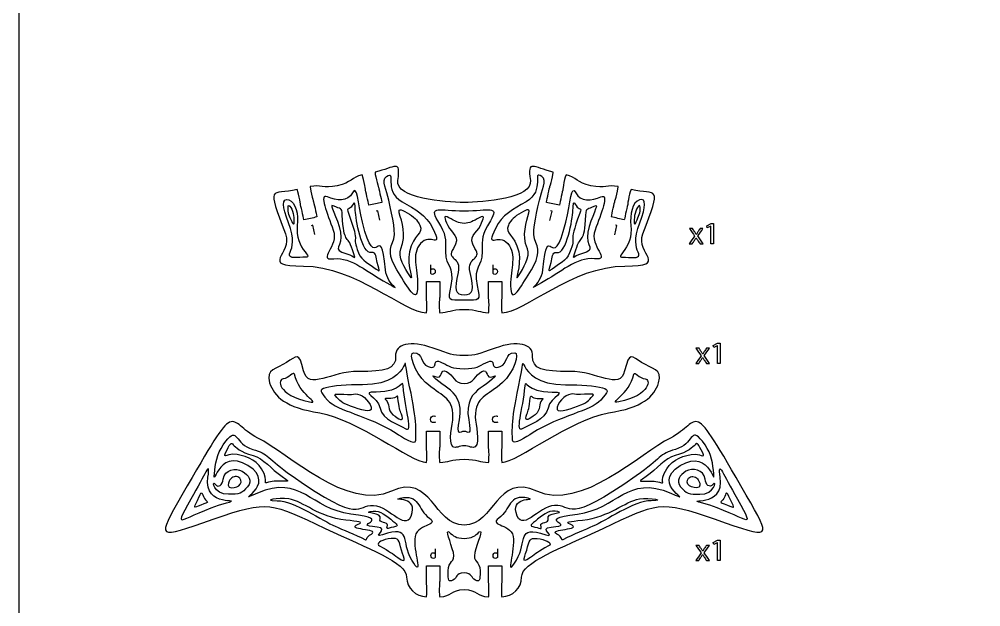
# Model space of a CAD drawing. Extents: x 0 to 1000, y 0 to 600.
# Drawn here: x 203.9 to 420.6, y 323.1 to 455.4 of the extents above; entities that cross this region are included whole.
import ezdxf

# ---------------------------------------------------------------- set-up
doc = ezdxf.new("R2010")
doc.units = 0
doc.header["$MEASUREMENT"] = 0
doc.layers.add('DEFAULT', color=7, linetype='CONTINUOUS')

msp = doc.modelspace()

# ---------------------------------------------------------------- linework, layer by layer
at = {"layer": 'DEFAULT', "color": 250}
for points in [[(349.46, 570.05), (980.05, 570.05), (980.05, 20.05), (203.89, 20.05), (203.89, 570.05), (223.88, 570.05)], [(285.16, 410.15), (284.69, 412.23), (284.34, 412.15)], [(323.5, 410.08), (323.96, 412.16), (323.6, 412.24)], [(270.52, 406.88), (270.06, 408.96), (269.7, 408.88)], [(338.13, 406.81), (338.6, 408.89), (338.24, 408.97)]]:
    msp.add_lwpolyline(points, dxfattribs=at)
for points in [[(359.76, 408.8), (359.75, 408.8), (358.95, 408.37), (358.83, 408.85), (359.83, 409.38), (360.36, 409.38), (360.36, 404.8), (359.76, 404.8)], [(361.22, 381.85), (361.21, 381.85), (360.41, 381.42), (360.29, 381.9), (361.29, 382.43), (361.82, 382.43), (361.82, 377.85), (361.22, 377.85)], [(361.22, 337.48), (361.21, 337.48), (360.41, 337.05), (360.29, 337.52), (361.29, 338.06), (361.82, 338.06), (361.82, 333.47), (361.22, 333.47)]]:
    msp.add_lwpolyline(points, close=True, dxfattribs=at)
at = {"layer": 'DEFAULT', "color": 1}
for points, knots in [([(304.15, 390.01), (301.11, 390.01), (300.63, 389.29), (298.64, 389.29), (298.59, 389.29), (298.54, 390.07), (298.54, 391.04), (298.54, 392), (298.64, 392.61), (298.64, 392.79), (298.64, 393.66), (298.64, 396.28), (298.64, 396.28), (297.64, 396.28), (296.64, 396.29), (295.64, 396.29), (295.64, 396.29), (295.64, 393.66), (295.64, 392.79), (295.65, 392.61), (295.74, 392), (295.74, 391.04), (295.74, 390.07), (295.7, 389.29), (295.65, 389.29), (290.58, 389.29), (279.74, 399.79), (267.95, 399.78), (257.66, 399.78), (265.61, 402.45), (263.88, 407.01), (259.56, 418.47), (260.61, 415.7), (266.53, 417.03), (266.58, 417.03), (266.8, 416.27), (267.01, 415.34), (267.22, 414.39), (267.26, 413.78), (267.29, 413.61), (267.48, 412.76), (268.06, 410.19), (268.06, 410.19), (269.03, 410.41), (270.01, 410.63), (270.98, 410.85), (270.98, 410.85), (270.41, 413.41), (270.22, 414.26), (270.18, 414.43), (269.95, 415.01), (269.74, 415.95), (269.53, 416.9), (269.4, 417.67), (269.46, 417.68), (271.83, 418.21), (272.33, 417.14), (275.56, 417.86), (278.8, 418.59), (278.78, 419.77), (281.17, 420.3), (281.22, 420.3), (281.43, 419.55), (281.65, 418.61), (281.85, 417.67), (281.89, 417.05), (281.93, 416.88), (282.12, 416.03), (282.69, 413.47), (282.69, 413.47), (283.67, 413.69), (284.64, 413.9), (285.62, 414.12), (285.62, 414.12), (285.05, 416.68), (284.86, 417.54), (284.82, 417.71), (284.59, 418.28), (284.38, 419.22), (284.17, 420.17), (284.04, 420.94), (284.09, 420.95), (288.57, 421.95), (289.95, 424), (289.21, 419.08), (288.6, 415.05), (299.83, 414.11), (304.15, 414.11), (308.47, 414.11), (319.7, 415.06), (319.09, 419.09), (318.34, 424.01), (319.73, 421.96), (324.2, 420.95), (324.26, 420.94), (324.13, 420.17), (323.92, 419.23), (323.71, 418.28), (323.48, 417.71), (323.44, 417.54), (323.25, 416.69), (322.68, 414.12), (322.68, 414.12), (323.65, 413.91), (324.63, 413.69), (325.61, 413.47), (325.61, 413.47), (326.18, 416.03), (326.37, 416.89), (326.41, 417.06), (326.44, 417.67), (326.65, 418.62), (326.86, 419.55), (327.07, 420.3), (327.13, 420.3), (329.51, 419.77), (329.5, 418.59), (332.74, 417.87), (335.97, 417.15), (336.47, 418.22), (338.84, 417.68), (338.89, 417.67), (338.77, 416.9), (338.56, 415.95), (338.35, 415.01), (338.12, 414.44), (338.08, 414.27), (337.89, 413.42), (337.31, 410.86), (337.31, 410.86), (338.29, 410.64), (339.27, 410.42), (340.24, 410.2), (340.24, 410.2), (340.82, 412.76), (341.01, 413.62), (341.04, 413.79), (341.08, 414.4), (341.29, 415.35), (341.5, 416.28), (341.71, 417.03), (341.77, 417.03), (347.69, 415.71), (348.73, 418.47), (344.42, 407.02), (342.7, 402.45), (350.64, 399.79), (340.35, 399.79), (328.57, 399.79), (317.72, 389.29), (312.66, 389.29), (312.6, 389.29), (312.56, 390.07), (312.56, 391.04), (312.56, 392), (312.66, 392.62), (312.66, 392.79), (312.66, 393.66), (312.66, 396.29), (312.66, 396.29), (311.66, 396.29), (310.66, 396.29), (309.66, 396.29), (309.66, 396.29), (309.66, 393.66), (309.66, 392.79), (309.66, 392.61), (309.76, 392.01), (309.76, 391.04), (309.76, 390.07), (309.72, 389.29), (309.66, 389.29), (307.68, 389.29), (307.19, 390.01), (304.15, 390.01)], [1, 1, 1, 1, 2, 2, 2, 3, 3, 3, 4, 4, 4, 5, 5, 5, 13.499001, 13.499001, 13.499001, 14.499001, 14.499001, 14.499001, 15.499001, 15.499001, 15.499001, 16.499001, 16.499001, 16.499001, 17.499001, 17.499001, 17.499001, 18.499001, 18.499001, 18.499001, 19.499001, 19.499001, 19.499001, 20.499001, 20.499001, 20.499001, 21.499001, 21.499001, 21.499001, 22.499001, 22.499001, 22.499001, 30.999003, 30.999003, 30.999003, 31.999003, 31.999003, 31.999003, 32.999003, 32.999003, 32.999003, 33.999003, 33.999003, 33.999003, 34.999003, 34.999003, 34.999003, 35.999003, 35.999003, 35.999003, 36.999003, 36.999003, 36.999003, 37.999003, 37.999003, 37.999003, 38.999003, 38.999003, 38.999003, 47.498881, 47.498881, 47.498881, 48.498881, 48.498881, 48.498881, 49.498881, 49.498881, 49.498881, 50.498881, 50.498881, 50.498881, 51.498881, 51.498881, 51.498881, 52.498881, 52.498881, 52.498881, 53.498881, 53.498881, 53.498881, 54.498881, 54.498881, 54.498881, 55.498881, 55.498881, 55.498881, 56.498881, 56.498881, 56.498881, 57.498881, 57.498881, 57.498881, 66.002555, 66.002555, 66.002555, 67.002555, 67.002555, 67.002555, 68.002555, 68.002555, 68.002555, 69.002555, 69.002555, 69.002555, 70.002555, 70.002555, 70.002555, 71.002555, 71.002555, 71.002555, 72.002555, 72.002555, 72.002555, 73.002555, 73.002555, 73.002555, 74.002555, 74.002555, 74.002555, 82.51102, 82.51102, 82.51102, 83.51102, 83.51102, 83.51102, 84.51102, 84.51102, 84.51102, 85.51102, 85.51102, 85.51102, 86.51102, 86.51102, 86.51102, 87.51102, 87.51102, 87.51102, 88.51102, 88.51102, 88.51102, 89.51102, 89.51102, 89.51102, 90.51102, 90.51102, 90.51102, 91.51102, 91.51102, 91.51102, 100.01002, 100.01002, 100.01002, 101.01002, 101.01002, 101.01002, 102.01002, 102.01002, 102.01002, 103.01002, 103.01002, 103.01002, 104.01002, 104.01002, 104.01002, 104.01002]), ([(347.98, 373.49), (346.98, 370.34), (344.35, 367.95), (336.69, 366.7), (328.39, 365.36), (316.06, 355.57), (312.66, 355.57), (312.6, 355.57), (312.56, 356.35), (312.56, 357.32), (312.56, 358.29), (312.66, 358.89), (312.66, 359.07), (312.66, 360.23), (312.66, 361.4), (312.66, 362.57), (311.66, 362.57), (310.66, 362.57), (309.66, 362.57), (309.66, 361.4), (309.66, 360.23), (309.66, 359.07), (309.66, 358.89), (309.76, 358.29), (309.76, 357.32), (309.76, 356.35), (309.71, 355.57), (309.66, 355.57), (307.68, 355.57), (307.19, 356.29), (304.15, 356.29), (301.1, 356.29), (300.62, 355.57), (298.64, 355.57), (298.58, 355.57), (298.54, 356.35), (298.54, 357.32), (298.54, 358.29), (298.64, 358.89), (298.64, 359.07), (298.64, 360.23), (298.64, 361.4), (298.64, 362.57), (297.64, 362.57), (296.64, 362.57), (295.64, 362.57), (295.64, 361.4), (295.64, 360.23), (295.64, 359.07), (295.64, 358.89), (295.74, 358.29), (295.74, 357.32), (295.74, 356.35), (295.69, 355.57), (295.64, 355.57), (292.23, 355.57), (279.91, 365.36), (271.61, 366.7), (263.95, 367.95), (261.32, 370.34), (260.32, 373.49), (259.33, 376.64), (261.91, 376.64), (264.14, 378.06), (266.38, 379.47), (266.91, 380.73), (267.97, 376.19), (269.02, 371.65), (274.27, 376.15), (280.33, 376.07), (286.39, 375.98), (288.88, 376.64), (288.71, 379.47), (288.54, 382.29), (292.11, 383.11), (297.14, 381.32), (301.21, 379.87), (301.32, 379.66), (304.15, 379.66), (306.97, 379.66), (307.09, 379.87), (311.16, 381.32), (316.19, 383.11), (319.75, 382.29), (319.59, 379.47), (319.42, 376.64), (321.91, 375.98), (327.97, 376.07), (334.03, 376.15), (339.27, 371.65), (340.33, 376.19), (341.39, 380.73), (341.92, 379.47), (344.16, 378.06), (346.39, 376.64), (348.97, 376.64), (347.98, 373.49)], [1, 1, 1, 1, 2, 2, 2, 3, 3, 3, 4, 4, 4, 5, 5, 5, 14.93, 14.93, 14.93, 23.43, 23.43, 23.43, 33.36, 33.36, 33.36, 34.36, 34.36, 34.36, 35.36, 35.36, 35.36, 36.36, 36.36, 36.36, 37.36, 37.36, 37.36, 38.36, 38.36, 38.36, 39.36, 39.36, 39.36, 49.29, 49.29, 49.29, 57.79, 57.79, 57.79, 67.72, 67.72, 67.72, 68.72, 68.72, 68.72, 69.72, 69.72, 69.72, 70.72, 70.72, 70.72, 71.72, 71.72, 71.72, 72.72, 72.72, 72.72, 73.72, 73.72, 73.72, 74.72, 74.72, 74.72, 75.72, 75.72, 75.72, 76.72, 76.72, 76.72, 77.72, 77.72, 77.72, 78.72, 78.72, 78.72, 79.72, 79.72, 79.72, 80.72, 80.72, 80.72, 81.72, 81.72, 81.72, 82.72, 82.72, 82.72, 83.72, 83.72, 83.72, 83.72]), ([(360.73, 342.76), (347.95, 347.22), (347.76, 346.42), (335.47, 340.68), (325.71, 336.13), (317.1, 333.04), (317.1, 329.73), (317.1, 327.29), (315.11, 325.32), (312.65, 325.32), (312.59, 325.32), (312.55, 326.1), (312.55, 327.07), (312.55, 328.03), (312.65, 328.64), (312.65, 328.81), (312.65, 329.98), (312.65, 331.15), (312.65, 332.31), (311.65, 332.31), (310.65, 332.31), (309.65, 332.31), (309.65, 331.15), (309.65, 329.98), (309.65, 328.81), (309.65, 328.64), (309.75, 328.03), (309.75, 327.07), (309.75, 326.1), (309.71, 325.32), (309.65, 325.32), (306.9, 325.32), (307.19, 326.91), (304.15, 326.91), (301.11, 326.91), (301.4, 325.32), (298.65, 325.32), (298.59, 325.32), (298.55, 326.1), (298.55, 327.07), (298.55, 328.03), (298.65, 328.64), (298.65, 328.81), (298.65, 329.98), (298.65, 331.15), (298.65, 332.31), (297.65, 332.31), (296.65, 332.31), (295.65, 332.31), (295.65, 331.15), (295.65, 329.98), (295.65, 328.81), (295.65, 328.64), (295.75, 328.03), (295.75, 327.07), (295.75, 326.1), (295.7, 325.32), (295.65, 325.32), (293.19, 325.32), (291.2, 327.29), (291.2, 329.73), (291.2, 333.04), (282.59, 336.13), (272.83, 340.68), (260.54, 346.42), (260.35, 347.22), (247.56, 342.76), (234.67, 338.26), (234.81, 338.18), (240.56, 348.21), (253.74, 371.16), (250.35, 364.71), (257.65, 361.06), (264.38, 357.68), (277.92, 344.47), (287.77, 349.08), (296.8, 353.3), (297.27, 341.45), (304.15, 341.45), (311.03, 341.45), (311.49, 353.3), (320.52, 349.08), (330.38, 344.47), (343.91, 357.68), (350.65, 361.06), (357.95, 364.71), (354.55, 371.16), (367.73, 348.21), (373.49, 338.18), (373.63, 338.26), (360.73, 342.76)], [1, 1, 1, 1, 2, 2, 2, 3, 3, 3, 4, 4, 4, 5, 5, 5, 6, 6, 6, 15.92, 15.92, 15.92, 24.43, 24.43, 24.43, 34.35, 34.35, 34.35, 35.35, 35.35, 35.35, 36.35, 36.35, 36.35, 37.35, 37.35, 37.35, 38.35, 38.35, 38.35, 39.35, 39.35, 39.35, 40.35, 40.35, 40.35, 50.27, 50.27, 50.27, 58.78, 58.78, 58.78, 68.7, 68.7, 68.7, 69.7, 69.7, 69.7, 70.7, 70.7, 70.7, 71.7, 71.7, 71.7, 72.7, 72.7, 72.7, 73.7, 73.7, 73.7, 74.7, 74.7, 74.7, 75.7, 75.7, 75.7, 76.7, 76.7, 76.7, 77.7, 77.7, 77.7, 78.7, 78.7, 78.7, 79.7, 79.7, 79.7, 80.7, 80.7, 80.7, 81.7, 81.7, 81.7, 81.7])]:
    msp.add_open_spline(points, degree=3, knots=knots, dxfattribs=at)
at = {"layer": 'DEFAULT', "color": 5}
for points, knots in [([(287.18, 414.65), (288.05, 410.42), (289.01, 407.18), (288.01, 405.1), (287.01, 403.03), (287.51, 401.18), (289.71, 397.75), (291.91, 394.31), (293.59, 391.16), (293.66, 395.31), (293.74, 399.46), (292.16, 402.28), (294.32, 404.85), (296.48, 407.42), (299.45, 403.29), (297.09, 408.23), (295.56, 411.43), (293.15, 412.52), (290.19, 414.25), (285.76, 416.83), (289, 421.54), (286.66, 419.98), (285.34, 419.1), (286.73, 416.82), (287.18, 414.65)], [0, 0, 0, 0, 1, 1, 1, 2, 2, 2, 3, 3, 3, 4, 4, 4, 5, 5, 5, 6, 6, 6, 7, 7, 7, 8, 8, 8, 8]), ([(321.12, 414.65), (320.25, 410.42), (319.29, 407.18), (320.29, 405.1), (321.28, 403.03), (320.78, 401.18), (318.59, 397.75), (316.39, 394.31), (314.71, 391.16), (314.63, 395.31), (314.56, 399.46), (316.14, 402.28), (313.98, 404.85), (311.82, 407.42), (308.85, 403.29), (311.21, 408.23), (312.74, 411.43), (315.14, 412.52), (318.11, 414.25), (322.54, 416.83), (319.29, 421.54), (321.64, 419.98), (322.95, 419.1), (321.57, 416.82), (321.12, 414.65)], [0, 0, 0, 0, 1, 1, 1, 2, 2, 2, 3, 3, 3, 4, 4, 4, 5, 5, 5, 6, 6, 6, 7, 7, 7, 8, 8, 8, 8]), ([(286.41, 398.93), (286.79, 395.29), (290.9, 393.77), (286.72, 396.01), (282.55, 398.25), (278.76, 401.86), (274.77, 401.43), (270.79, 400.99), (276.02, 404.23), (274.65, 407.9), (273.28, 411.57), (271.35, 416.31), (273.34, 415.37), (275.33, 414.44), (278.01, 414.18), (279, 416.27), (280, 418.36), (280.17, 414.1), (281.25, 409.68), (284.34, 396.92), (285.16, 411.16), (286.41, 398.93)], [0, 0, 0, 0, 1, 1, 1, 2, 2, 2, 3, 3, 3, 4, 4, 4, 5, 5, 5, 6, 6, 6, 7, 7, 7, 7]), ([(321.89, 398.93), (321.51, 395.29), (317.4, 393.77), (321.57, 396.01), (325.75, 398.25), (329.54, 401.86), (333.53, 401.43), (337.51, 400.99), (332.28, 404.23), (333.65, 407.9), (335.02, 411.57), (336.95, 416.31), (334.96, 415.37), (332.97, 414.44), (330.29, 414.18), (329.29, 416.27), (328.3, 418.36), (328.12, 414.1), (327.05, 409.68), (323.96, 396.92), (323.14, 411.16), (321.89, 398.93)], [0, 0, 0, 0, 1, 1, 1, 2, 2, 2, 3, 3, 3, 4, 4, 4, 5, 5, 5, 6, 6, 6, 7, 7, 7, 7]), ([(264.62, 414.69), (263.08, 415.16), (263.13, 413.26), (264.56, 409.52), (265.99, 405.79), (265.43, 404.1), (264.93, 402.92), (264.44, 401.74), (265.06, 401.61), (267.11, 401.74), (269.17, 401.86), (269.36, 401.61), (268.3, 402.98), (267.24, 404.35), (266.24, 406.41), (266.55, 408.9), (266.86, 411.39), (266.24, 414.19), (264.62, 414.69)], [0, 0, 0, 0, 1, 1, 1, 2, 2, 2, 3, 3, 3, 4, 4, 4, 5, 5, 5, 6, 6, 6, 6]), ([(343.68, 414.69), (345.22, 415.16), (345.17, 413.26), (343.74, 409.52), (342.31, 405.79), (342.87, 404.1), (343.36, 402.92), (343.86, 401.74), (343.24, 401.61), (341.18, 401.74), (339.13, 401.86), (338.94, 401.61), (340, 402.98), (341.06, 404.35), (342.06, 406.41), (341.75, 408.9), (341.43, 411.39), (342.06, 414.19), (343.68, 414.69)], [0, 0, 0, 0, 1, 1, 1, 2, 2, 2, 3, 3, 3, 4, 4, 4, 5, 5, 5, 6, 6, 6, 6]), ([(304.15, 412.23), (298.55, 412.23), (296.15, 413.48), (298.22, 410), (300.3, 406.51), (300.05, 406.18), (300.05, 403.03), (300.05, 399.27), (302.12, 400.07), (301.21, 395.39), (300.53, 391.89), (300.45, 392.07), (304.15, 392.07), (307.85, 392.07), (307.77, 391.89), (307.09, 395.39), (306.18, 400.07), (308.25, 399.27), (308.25, 403.03), (308.25, 406.18), (308, 406.51), (310.08, 410), (312.15, 413.48), (309.75, 412.23), (304.15, 412.23)], [0, 0, 0, 0, 1, 1, 1, 2, 2, 2, 3, 3, 3, 4, 4, 4, 5, 5, 5, 6, 6, 6, 7, 7, 7, 8, 8, 8, 8]), ([(291.87, 372.6), (293.66, 364.45), (293.25, 362.01), (293.25, 360.56), (293.25, 359.15), (289.99, 361.41), (288.84, 362.14), (282.41, 366.25), (275.6, 367.08), (273.36, 369.61), (271.66, 371.52), (271.39, 371.92), (272.95, 372.37), (274.62, 372.86), (277.88, 373.06), (281.28, 373.06), (294.24, 373.06), (289.34, 384.13), (291.87, 372.6)], [0, 0, 0, 0, 1, 1, 1, 2, 2, 2, 3, 3, 3, 4, 4, 4, 5, 5, 5, 6, 6, 6, 6]), ([(316.42, 372.6), (314.64, 364.45), (315.05, 362.01), (315.05, 360.56), (315.05, 359.15), (318.31, 361.41), (319.46, 362.14), (325.89, 366.25), (332.69, 367.08), (334.94, 369.61), (336.64, 371.52), (336.9, 371.92), (335.34, 372.37), (333.67, 372.86), (330.41, 373.06), (327.02, 373.06), (314.06, 373.06), (318.96, 384.13), (316.42, 372.6)], [0, 0, 0, 0, 1, 1, 1, 2, 2, 2, 3, 3, 3, 4, 4, 4, 5, 5, 5, 6, 6, 6, 6]), ([(304.15, 359.29), (305.18, 359.29), (306.15, 358.67), (306.66, 359.11), (307.88, 360.16), (306.66, 364.17), (306.66, 365.79), (306.66, 370.49), (309.44, 370.5), (312.81, 373.55), (315.35, 375.83), (316.76, 380.26), (315.55, 380.26), (313.29, 380.26), (314.08, 377.78), (312.27, 377.16), (309.49, 376.21), (311.88, 379.37), (309.08, 378.03), (307.43, 377.24), (306.99, 376.66), (304.15, 376.66), (301.3, 376.66), (300.87, 377.24), (299.22, 378.03), (296.41, 379.37), (298.8, 376.21), (296.02, 377.16), (294.22, 377.78), (295.01, 380.26), (292.74, 380.26), (291.54, 380.26), (292.95, 375.83), (295.48, 373.55), (298.86, 370.5), (301.64, 370.49), (301.64, 365.79), (301.64, 364.17), (300.41, 360.16), (301.64, 359.11), (302.15, 358.67), (303.12, 359.29), (304.15, 359.29)], [1, 1, 1, 1, 2, 2, 2, 3, 3, 3, 4, 4, 4, 5, 5, 5, 6, 6, 6, 7, 7, 7, 8, 8, 8, 9, 9, 9, 10, 10, 10, 11, 11, 11, 12, 12, 12, 13, 13, 13, 14, 14, 14, 15, 15, 15, 15]), ([(269.29, 369.19), (261.89, 370.77), (262.14, 374.39), (263.37, 374.39), (264.61, 374.39), (265.72, 376.27), (265.91, 375.42), (266.87, 370.93), (271.95, 368.62), (269.29, 369.19)], [0, 0, 0, 0, 1, 1, 1, 2, 2, 2, 3, 3, 3, 3]), ([(339, 369.19), (346.41, 370.77), (346.16, 374.39), (344.93, 374.39), (343.68, 374.39), (342.57, 376.27), (342.39, 375.42), (341.43, 370.93), (336.35, 368.62), (339, 369.19)], [0, 0, 0, 0, 1, 1, 1, 2, 2, 2, 3, 3, 3, 3]), ([(257.56, 348.65), (267.36, 352.91), (269.6, 345.04), (278.63, 343.93), (289.09, 342.64), (277.98, 341.43), (284.55, 341.02), (287.53, 340.84), (283.15, 338.46), (285.73, 339.28), (292.55, 341.46), (289.77, 337.91), (292.37, 333.55), (294.96, 329.2), (292.95, 334.67), (293.01, 338.28), (293.07, 341.9), (298.84, 341.15), (296.31, 343.02), (293.69, 344.95), (294.07, 348.64), (289.71, 347.48), (287.53, 346.9), (293.33, 348.15), (292.45, 344.28), (291.35, 339.41), (287.36, 345.69), (283.76, 345.88), (279.72, 346.1), (281.45, 341.23), (265.37, 352.54), (259.71, 356.53), (260.11, 357.54), (256.53, 358.5), (252.36, 359.62), (253.2, 363.86), (250.45, 360.34), (248.72, 358.12), (248.19, 356.14), (247.96, 353.83), (247.42, 348.38), (248.42, 359.18), (255.43, 354.87), (262.66, 350.42), (251.21, 345.9), (257.56, 348.65)], [1, 1, 1, 1, 2, 2, 2, 3, 3, 3, 4, 4, 4, 5, 5, 5, 6, 6, 6, 7, 7, 7, 8, 8, 8, 9, 9, 9, 10, 10, 10, 11, 11, 11, 12, 12, 12, 13, 13, 13, 14, 14, 14, 15, 15, 15, 16, 16, 16, 16]), ([(350.74, 348.65), (340.94, 352.91), (338.69, 345.04), (329.67, 343.93), (319.21, 342.64), (330.32, 341.43), (323.75, 341.02), (320.77, 340.84), (325.14, 338.46), (322.57, 339.28), (315.75, 341.46), (318.52, 337.91), (315.93, 333.55), (313.33, 329.2), (315.35, 334.67), (315.29, 338.28), (315.23, 341.9), (309.46, 341.15), (311.99, 343.02), (314.61, 344.95), (314.23, 348.64), (318.59, 347.48), (320.77, 346.9), (314.97, 348.15), (315.85, 344.28), (316.95, 339.41), (320.94, 345.69), (324.54, 345.88), (328.58, 346.1), (326.85, 341.23), (342.93, 352.54), (348.59, 356.53), (348.19, 357.54), (351.77, 358.5), (355.94, 359.62), (355.1, 363.86), (357.85, 360.34), (359.58, 358.12), (360.11, 356.14), (360.34, 353.83), (360.88, 348.38), (359.88, 359.18), (352.87, 354.87), (345.64, 350.42), (357.09, 345.9), (350.74, 348.65)], [1, 1, 1, 1, 2, 2, 2, 3, 3, 3, 4, 4, 4, 5, 5, 5, 6, 6, 6, 7, 7, 7, 8, 8, 8, 9, 9, 9, 10, 10, 10, 11, 11, 11, 12, 12, 12, 13, 13, 13, 14, 14, 14, 15, 15, 15, 16, 16, 16, 16]), ([(250.62, 346.47), (240.38, 343.56), (238.04, 339.24), (242.56, 347.27), (245.82, 353.04), (247.04, 356.38), (246.42, 352.25), (245.35, 345.04), (254.8, 347.66), (250.62, 346.47)], [0, 0, 0, 0, 1, 1, 1, 2, 2, 2, 3, 3, 3, 3]), ([(357.68, 346.47), (367.92, 343.56), (370.26, 339.24), (365.73, 347.27), (362.48, 353.04), (361.26, 356.38), (361.87, 352.25), (362.95, 345.04), (353.5, 347.66), (357.68, 346.47)], [0, 0, 0, 0, 1, 1, 1, 2, 2, 2, 3, 3, 3, 3])]:
    msp.add_open_spline(points, degree=3, knots=knots, dxfattribs=at)
at = {"layer": 'DEFAULT', "color": 3}
for points, knots in [([(264.46, 412.99), (264.4, 411.78), (264.81, 411.06), (265.37, 409.71), (265.93, 408.36), (265.83, 410.02), (265.72, 411.19), (265.62, 412.36), (264.52, 414.23), (264.46, 412.99)], [0, 0, 0, 0, 1, 1, 1, 2, 2, 2, 3, 3, 3, 3]), ([(276.7, 411.26), (277.06, 404.44), (277.76, 407.28), (279, 403.42), (279.9, 400.64), (279.68, 402.02), (277.7, 402.57), (273.98, 403.61), (276.95, 404), (276.27, 407.44), (275.58, 410.89), (273.6, 413.9), (274.62, 413.38), (276.43, 412.46), (276.6, 413.21), (276.7, 411.26)], [0, 0, 0, 0, 1, 1, 1, 2, 2, 2, 3, 3, 3, 4, 4, 4, 5, 5, 5, 5]), ([(278.07, 411.7), (277.5, 413.2), (278.36, 412.28), (278.92, 413.4), (279.48, 414.52), (279.57, 414.06), (279.63, 412.29), (279.69, 410.52), (281.05, 402.34), (283.33, 402.81), (284.4, 403.04), (284.27, 401.57), (284.57, 400.58), (285.25, 398.29), (285.09, 398.55), (284.34, 399.1), (282.86, 400.17), (281.08, 401.02), (280.37, 402.73), (278.53, 407.25), (281.04, 403.86), (278.07, 411.7)], [0, 0, 0, 0, 1, 1, 1, 2, 2, 2, 3, 3, 3, 4, 4, 4, 5, 5, 5, 6, 6, 6, 7, 7, 7, 7]), ([(330.23, 411.7), (330.8, 413.2), (329.94, 412.28), (329.38, 413.4), (328.82, 414.52), (328.73, 414.06), (328.67, 412.29), (328.61, 410.52), (327.24, 402.34), (324.97, 402.81), (323.9, 403.04), (324.03, 401.57), (323.73, 400.58), (323.04, 398.29), (323.2, 398.55), (323.96, 399.1), (325.43, 400.17), (327.22, 401.02), (327.92, 402.73), (329.77, 407.25), (327.26, 403.86), (330.23, 411.7)], [0, 0, 0, 0, 1, 1, 1, 2, 2, 2, 3, 3, 3, 4, 4, 4, 5, 5, 5, 6, 6, 6, 7, 7, 7, 7]), ([(331.6, 411.26), (331.23, 404.44), (330.54, 407.28), (329.29, 403.42), (328.4, 400.64), (328.61, 402.02), (330.6, 402.57), (334.32, 403.61), (331.35, 404), (332.03, 407.44), (332.72, 410.89), (334.7, 413.9), (333.68, 413.38), (331.87, 412.46), (331.7, 413.21), (331.6, 411.26)], [0, 0, 0, 0, 1, 1, 1, 2, 2, 2, 3, 3, 3, 4, 4, 4, 5, 5, 5, 5]), ([(343.84, 412.99), (343.9, 411.78), (343.49, 411.06), (342.93, 409.71), (342.37, 408.36), (342.47, 410.02), (342.58, 411.19), (342.68, 412.36), (343.78, 414.23), (343.84, 412.99)], [0, 0, 0, 0, 1, 1, 1, 2, 2, 2, 3, 3, 3, 3]), ([(289.54, 411.81), (290.1, 409.7), (291.21, 406.81), (289.9, 403.67), (289.16, 401.91), (290.81, 399.32), (291.91, 397.57), (293.03, 395.79), (291.14, 399.78), (291.84, 402.98), (292.76, 407.17), (295.04, 406.87), (294.17, 409.02), (293.93, 409.64), (293.16, 410.68), (291.84, 411.45), (290.31, 412.35), (289.21, 413.01), (289.54, 411.81)], [0, 0, 0, 0, 1, 1, 1, 2, 2, 2, 3, 3, 3, 4, 4, 4, 5, 5, 5, 6, 6, 6, 6]), ([(318.76, 411.81), (318.19, 409.7), (317.09, 406.81), (318.4, 403.67), (319.13, 401.91), (317.49, 399.32), (316.39, 397.57), (315.27, 395.79), (317.15, 399.78), (316.46, 402.98), (315.54, 407.17), (313.26, 406.87), (314.12, 409.02), (314.37, 409.64), (315.14, 410.68), (316.46, 411.45), (317.99, 412.35), (319.09, 413.01), (318.76, 411.81)], [0, 0, 0, 0, 1, 1, 1, 2, 2, 2, 3, 3, 3, 4, 4, 4, 5, 5, 5, 6, 6, 6, 6]), ([(304.15, 409.4), (305.39, 409.4), (306.2, 409.96), (307.57, 410.64), (308.94, 411.33), (308.63, 410.7), (307.82, 408.9), (307.01, 407.09), (304.78, 406.55), (306.58, 403.77), (308.38, 400.99), (304.64, 402.16), (305.51, 398.31), (306.38, 394.45), (306.21, 393.33), (304.15, 393.33), (302.09, 393.33), (301.91, 394.45), (302.79, 398.31), (303.66, 402.16), (299.92, 400.99), (301.72, 403.77), (303.52, 406.55), (301.29, 407.09), (300.48, 408.9), (299.67, 410.7), (299.36, 411.33), (300.73, 410.64), (302.1, 409.96), (302.91, 409.4), (304.15, 409.4)], [1, 1, 1, 1, 2, 2, 2, 3, 3, 3, 4, 4, 4, 5, 5, 5, 6, 6, 6, 7, 7, 7, 8, 8, 8, 9, 9, 9, 10, 10, 10, 11, 11, 11, 11]), ([(304.15, 362.55), (305.11, 362.55), (305.92, 361.22), (305.18, 365.17), (304.43, 369.11), (306.21, 371.23), (307.79, 372.26), (309.37, 373.3), (312.48, 375.79), (310.66, 374.92), (308.83, 374.05), (309.74, 376.87), (308.12, 376.04), (306.51, 375.21), (306.42, 373.31), (304.15, 373.31), (301.87, 373.31), (301.79, 375.21), (300.17, 376.04), (298.55, 376.87), (299.47, 374.05), (297.64, 374.92), (295.81, 375.79), (298.93, 373.3), (300.5, 372.26), (302.08, 371.23), (303.86, 369.11), (303.12, 365.17), (302.37, 361.22), (303.19, 362.55), (304.15, 362.55)], [1, 1, 1, 1, 2, 2, 2, 3, 3, 3, 4, 4, 4, 5, 5, 5, 6, 6, 6, 7, 7, 7, 8, 8, 8, 9, 9, 9, 10, 10, 10, 11, 11, 11, 11]), ([(290.4, 372.82), (290.89, 367.37), (292.76, 361.95), (290.89, 363.19), (289.64, 364.03), (285.73, 365.12), (285.23, 367.8), (284.73, 370.48), (280.43, 371.41), (284.3, 371.41), (290.27, 371.41), (290.25, 374.49), (290.4, 372.82)], [0, 0, 0, 0, 1, 1, 1, 2, 2, 2, 3, 3, 3, 4, 4, 4, 4]), ([(317.9, 372.82), (317.4, 367.37), (315.53, 361.95), (317.4, 363.19), (318.65, 364.03), (322.57, 365.12), (323.07, 367.8), (323.56, 370.48), (327.86, 371.41), (324, 371.41), (318.02, 371.41), (318.05, 374.49), (317.9, 372.82)], [0, 0, 0, 0, 1, 1, 1, 2, 2, 2, 3, 3, 3, 4, 4, 4, 4]), ([(275.14, 370.54), (276.18, 369.46), (276.39, 368.97), (278.57, 368.23), (280.75, 367.49), (283.55, 366.37), (283.18, 367.99), (282.8, 369.61), (280.74, 371.15), (279.69, 370.98), (277.39, 370.6), (274.32, 371.4), (275.14, 370.54)], [0, 0, 0, 0, 1, 1, 1, 2, 2, 2, 3, 3, 3, 4, 4, 4, 4]), ([(289.31, 369.45), (289.59, 367.19), (289.74, 367.27), (290.15, 365.97), (290.55, 364.66), (289.49, 365.29), (288.12, 366.31), (286.76, 367.33), (287.41, 368.92), (286.6, 369.61), (285.79, 370.29), (286.94, 369.73), (288.09, 370.01), (289.25, 370.29), (289.08, 371.27), (289.31, 369.45)], [0, 0, 0, 0, 1, 1, 1, 2, 2, 2, 3, 3, 3, 4, 4, 4, 5, 5, 5, 5]), ([(318.99, 369.45), (318.7, 367.19), (318.55, 367.27), (318.15, 365.97), (317.74, 364.66), (318.8, 365.29), (320.17, 366.31), (321.54, 367.33), (320.89, 368.92), (321.7, 369.61), (322.51, 370.29), (321.35, 369.73), (320.2, 370.01), (319.05, 370.29), (319.22, 371.27), (318.99, 369.45)], [0, 0, 0, 0, 1, 1, 1, 2, 2, 2, 3, 3, 3, 4, 4, 4, 5, 5, 5, 5]), ([(333.15, 370.54), (332.11, 369.46), (331.91, 368.97), (329.73, 368.23), (327.55, 367.49), (324.75, 366.37), (325.12, 367.99), (325.49, 369.61), (327.56, 371.15), (328.61, 370.98), (330.91, 370.6), (333.97, 371.4), (333.15, 370.54)], [0, 0, 0, 0, 1, 1, 1, 2, 2, 2, 3, 3, 3, 4, 4, 4, 4]), ([(250.71, 358.42), (249.46, 356.15), (250.71, 357.42), (252.05, 357.39), (254.57, 357.34), (257.13, 356.27), (258.5, 354.09), (260.45, 350.97), (258.43, 350.73), (260.1, 351.11), (263.59, 351.92), (266.04, 350.42), (263.13, 352.39), (260.61, 354.09), (258.95, 356.49), (256.59, 357.12), (250.75, 358.67), (252.46, 361.61), (250.71, 358.42)], [0, 0, 0, 0, 1, 1, 1, 2, 2, 2, 3, 3, 3, 4, 4, 4, 5, 5, 5, 6, 6, 6, 6]), ([(357.59, 358.42), (358.83, 356.15), (357.59, 357.42), (356.25, 357.39), (353.73, 357.34), (351.17, 356.27), (349.8, 354.09), (347.85, 350.97), (349.87, 350.73), (348.2, 351.11), (344.71, 351.92), (342.26, 350.42), (345.17, 352.39), (347.69, 354.09), (349.35, 356.49), (351.71, 357.12), (357.55, 358.67), (355.84, 361.61), (357.59, 358.42)], [0, 0, 0, 0, 1, 1, 1, 2, 2, 2, 3, 3, 3, 4, 4, 4, 5, 5, 5, 6, 6, 6, 6]), ([(251.05, 348.38), (253.45, 348.37), (254.13, 348.61), (255.35, 350.09), (256.44, 351.42), (255.62, 352.78), (254.15, 353.57), (252.67, 354.35), (250.17, 354.07), (249.84, 351.76), (249.66, 350.54), (248.88, 349.68), (248.04, 350.67), (247.19, 351.67), (247.63, 348.39), (251.05, 348.38)], [0, 0, 0, 0, 1, 1, 1, 2, 2, 2, 3, 3, 3, 4, 4, 4, 5, 5, 5, 5]), ([(357.25, 348.38), (354.85, 348.37), (354.17, 348.61), (352.95, 350.09), (351.86, 351.42), (352.68, 352.78), (354.15, 353.57), (355.63, 354.35), (358.13, 354.07), (358.46, 351.76), (358.64, 350.54), (359.41, 349.68), (360.26, 350.67), (361.11, 351.67), (360.67, 348.39), (357.25, 348.38)], [0, 0, 0, 0, 1, 1, 1, 2, 2, 2, 3, 3, 3, 4, 4, 4, 5, 5, 5, 5]), ([(253.71, 350.68), (253.38, 350.16), (252.52, 349.84), (251.76, 349.84), (250.66, 349.84), (251.01, 350.85), (251.23, 351.38), (251.53, 352.11), (252.42, 352.6), (253.12, 352.29), (253.87, 351.96), (254.08, 351.29), (253.71, 350.68)], [0, 0, 0, 0, 1, 1, 1, 2, 2, 2, 3, 3, 3, 4, 4, 4, 4]), ([(354.59, 350.68), (354.92, 350.16), (355.78, 349.84), (356.54, 349.84), (357.64, 349.84), (357.29, 350.85), (357.07, 351.38), (356.77, 352.11), (355.88, 352.6), (355.18, 352.29), (354.43, 351.96), (354.22, 351.29), (354.59, 350.68)], [0, 0, 0, 0, 1, 1, 1, 2, 2, 2, 3, 3, 3, 4, 4, 4, 4]), ([(245.64, 347.44), (244.87, 348.71), (245.3, 349.72), (244.05, 347.02), (243.15, 345.07), (243.05, 345.24), (244.81, 345.94), (247.05, 346.83), (246.26, 346.4), (245.64, 347.44)], [0, 0, 0, 0, 1, 1, 1, 2, 2, 2, 3, 3, 3, 3]), ([(362.66, 347.44), (363.42, 348.71), (362.99, 349.72), (364.24, 347.02), (365.15, 345.07), (365.25, 345.24), (363.49, 345.94), (361.25, 346.83), (362.04, 346.4), (362.66, 347.44)], [0, 0, 0, 0, 1, 1, 1, 2, 2, 2, 3, 3, 3, 3]), ([(281.93, 338.16), (279.33, 339.43), (276.85, 340.42), (275.11, 341.18), (272.38, 342.38), (265.79, 346.94), (261.99, 346.94), (258.2, 346.94), (262.34, 347.72), (264.62, 347.33), (268.13, 346.73), (271.17, 343.3), (277.48, 342.58), (280.41, 342.25), (281.51, 342.15), (280.28, 341.65), (277.02, 340.3), (285.43, 340.65), (283.24, 339.44), (281.87, 338.68), (282.33, 337.97), (281.93, 338.16)], [0, 0, 0, 0, 1, 1, 1, 2, 2, 2, 3, 3, 3, 4, 4, 4, 5, 5, 5, 6, 6, 6, 7, 7, 7, 7]), ([(326.37, 338.16), (328.97, 339.43), (331.45, 340.42), (333.19, 341.18), (335.92, 342.38), (342.51, 346.94), (346.31, 346.94), (350.1, 346.94), (345.96, 347.72), (343.68, 347.33), (340.17, 346.73), (337.13, 343.3), (330.82, 342.58), (327.89, 342.25), (326.79, 342.15), (328.02, 341.65), (331.27, 340.3), (322.87, 340.65), (325.06, 339.44), (326.43, 338.68), (325.97, 337.97), (326.37, 338.16)], [0, 0, 0, 0, 1, 1, 1, 2, 2, 2, 3, 3, 3, 4, 4, 4, 5, 5, 5, 6, 6, 6, 7, 7, 7, 7]), ([(287.6, 342.75), (286.06, 344.06), (284.71, 344.92), (283, 344.52), (281.29, 344.12), (285.84, 344.25), (285.24, 342.87), (284.79, 341.85), (287.04, 342.14), (286.89, 341.41), (286.64, 340.24), (286.59, 340.74), (288.2, 341.01), (289.77, 341.27), (289.01, 341.54), (287.6, 342.75)], [0, 0, 0, 0, 1, 1, 1, 2, 2, 2, 3, 3, 3, 4, 4, 4, 5, 5, 5, 5]), ([(320.7, 342.75), (322.24, 344.06), (323.59, 344.92), (325.3, 344.52), (327.01, 344.12), (322.46, 344.25), (323.06, 342.87), (323.51, 341.85), (321.25, 342.14), (321.41, 341.41), (321.66, 340.24), (321.71, 340.74), (320.1, 341.01), (318.52, 341.27), (319.29, 341.54), (320.7, 342.75)], [0, 0, 0, 0, 1, 1, 1, 2, 2, 2, 3, 3, 3, 4, 4, 4, 5, 5, 5, 5]), ([(304.15, 330.67), (306.17, 330.67), (305.57, 329.53), (306.7, 329.03), (307.57, 328.64), (307.77, 328.82), (307.77, 331.13), (307.77, 333.45), (305.99, 333.01), (306.57, 335.26), (307.15, 337.5), (308.56, 340.78), (307.57, 339.9), (306.57, 339.03), (305.97, 338.46), (304.15, 338.46), (302.33, 338.46), (301.73, 339.03), (300.73, 339.9), (299.74, 340.78), (301.15, 337.5), (301.73, 335.26), (302.31, 333.01), (300.52, 333.45), (300.52, 331.13), (300.52, 328.82), (300.73, 328.64), (301.6, 329.03), (302.72, 329.53), (302.13, 330.67), (304.15, 330.67)], [1, 1, 1, 1, 2, 2, 2, 3, 3, 3, 4, 4, 4, 5, 5, 5, 6, 6, 6, 7, 7, 7, 8, 8, 8, 9, 9, 9, 10, 10, 10, 11, 11, 11, 11]), ([(285.1, 336.75), (284.23, 337.19), (285.26, 338.04), (287, 338.32), (289.09, 338.65), (289.4, 338.53), (289.84, 336.54), (290.27, 334.55), (291.77, 332.34), (289.21, 334.13), (287.9, 335.05), (287.56, 335.5), (285.1, 336.75)], [0, 0, 0, 0, 1, 1, 1, 2, 2, 2, 3, 3, 3, 4, 4, 4, 4]), ([(323.2, 336.75), (324.06, 337.19), (323.04, 338.04), (321.29, 338.32), (319.21, 338.65), (318.9, 338.53), (318.46, 336.54), (318.03, 334.55), (316.53, 332.34), (319.08, 334.13), (320.4, 335.05), (320.74, 335.5), (323.2, 336.75)], [0, 0, 0, 0, 1, 1, 1, 2, 2, 2, 3, 3, 3, 4, 4, 4, 4])]:
    msp.add_open_spline(points, degree=3, knots=knots, dxfattribs=at)
at = {"layer": 'DEFAULT', "color": 250}
for points, knots in [([(355.63, 408.21), (355.8, 407.97), (355.96, 407.72), (356.12, 407.48), (356.25, 407.29), (356.35, 407.11), (356.47, 406.92), (356.47, 406.92), (356.48, 406.92), (356.49, 406.92), (356.6, 407.12), (356.71, 407.3), (356.83, 407.48), (356.99, 407.73), (357.15, 407.97), (357.31, 408.21), (357.53, 408.21), (357.75, 408.21), (357.98, 408.21), (357.59, 407.66), (357.2, 407.11), (356.81, 406.56), (357.21, 405.97), (357.61, 405.38), (358.01, 404.8), (357.78, 404.8), (357.54, 404.8), (357.31, 404.8), (357.14, 405.05), (356.97, 405.31), (356.81, 405.56), (356.67, 405.76), (356.56, 405.95), (356.44, 406.16), (356.43, 406.16), (356.43, 406.16), (356.42, 406.16), (356.31, 405.95), (356.19, 405.77), (356.06, 405.56), (355.9, 405.31), (355.74, 405.05), (355.57, 404.8), (355.34, 404.8), (355.11, 404.8), (354.89, 404.8), (355.29, 405.38), (355.7, 405.96), (356.1, 406.54), (355.71, 407.1), (355.33, 407.65), (354.94, 408.21), (355.17, 408.21), (355.4, 408.21), (355.63, 408.21)], [0, 0, 0, 0, 2.496157, 2.496157, 2.496157, 3.496157, 3.496157, 3.496157, 3.556157, 3.556157, 3.556157, 4.556157, 4.556157, 4.556157, 7.025432, 7.025432, 7.025432, 8.926432, 8.926432, 8.926432, 14.654291, 14.654291, 14.654291, 20.702167, 20.702167, 20.702167, 22.703167, 22.703167, 22.703167, 25.305696, 25.305696, 25.305696, 26.305696, 26.305696, 26.305696, 26.345696, 26.345696, 26.345696, 27.345696, 27.345696, 27.345696, 29.937908, 29.937908, 29.937908, 31.877908, 31.877908, 31.877908, 37.898463, 37.898463, 37.898463, 43.663485, 43.663485, 43.663485, 45.623485, 45.623485, 45.623485, 45.623485]), ([(296.65, 398.97), (296.74, 399.11), (296.89, 399.2), (297.09, 399.2), (297.41, 399.2), (297.64, 398.95), (297.64, 398.57), (297.64, 398.13), (297.35, 397.91), (297.06, 397.91), (296.87, 397.91), (296.75, 397.98), (296.65, 398.14), (296.66, 398.24), (296.65, 400.07), (296.65, 400.07)], [0, 0, 0, 0, 1.003, 1.003, 1.003, 2.006, 2.006, 2.006, 3.009, 3.009, 3.009, 4.012, 4.012, 4.012, 5.015, 5.015, 5.015, 5.015]), ([(310.67, 398.97), (310.75, 399.11), (310.9, 399.2), (311.11, 399.2), (311.43, 399.2), (311.65, 398.95), (311.65, 398.57), (311.65, 398.13), (311.36, 397.91), (311.08, 397.91), (310.89, 397.91), (310.76, 397.98), (310.67, 398.14), (310.67, 398.24), (310.67, 400.07), (310.67, 400.07)], [0, 0, 0, 0, 1.003, 1.003, 1.003, 2.006, 2.006, 2.006, 3.009, 3.009, 3.009, 4.012, 4.012, 4.012, 5.015, 5.015, 5.015, 5.015]), ([(357.09, 381.26), (357.25, 381.02), (357.42, 380.77), (357.58, 380.53), (357.71, 380.34), (357.81, 380.16), (357.92, 379.97), (357.93, 379.97), (357.94, 379.97), (357.95, 379.97), (358.06, 380.18), (358.17, 380.35), (358.28, 380.53), (358.44, 380.78), (358.6, 381.02), (358.76, 381.26), (358.99, 381.26), (359.21, 381.26), (359.43, 381.26), (359.05, 380.71), (358.66, 380.16), (358.27, 379.61), (358.67, 379.02), (359.07, 378.43), (359.47, 377.85), (359.23, 377.85), (359, 377.85), (358.76, 377.85), (358.6, 378.1), (358.43, 378.36), (358.26, 378.62), (358.13, 378.81), (358.02, 379), (357.9, 379.21), (357.89, 379.21), (357.89, 379.21), (357.88, 379.21), (357.77, 379), (357.65, 378.82), (357.52, 378.62), (357.36, 378.36), (357.19, 378.1), (357.03, 377.85), (356.8, 377.85), (356.57, 377.85), (356.34, 377.85), (356.75, 378.43), (357.15, 379.01), (357.56, 379.59), (357.17, 380.15), (356.79, 380.7), (356.4, 381.26), (356.63, 381.26), (356.86, 381.26), (357.09, 381.26)], [0, 0, 0, 0, 2.496157, 2.496157, 2.496157, 3.496157, 3.496157, 3.496157, 3.556157, 3.556157, 3.556157, 4.556157, 4.556157, 4.556157, 7.025432, 7.025432, 7.025432, 8.926432, 8.926432, 8.926432, 14.654291, 14.654291, 14.654291, 20.702167, 20.702167, 20.702167, 22.703167, 22.703167, 22.703167, 25.305696, 25.305696, 25.305696, 26.305696, 26.305696, 26.305696, 26.345696, 26.345696, 26.345696, 27.345696, 27.345696, 27.345696, 29.937908, 29.937908, 29.937908, 31.877908, 31.877908, 31.877908, 37.898463, 37.898463, 37.898463, 43.663485, 43.663485, 43.663485, 45.623485, 45.623485, 45.623485, 45.623485]), ([(297.7, 364.6), (297.63, 364.57), (297.48, 364.52), (297.29, 364.52), (296.85, 364.52), (296.56, 364.82), (296.56, 365.26), (296.56, 365.71), (296.87, 366.03), (297.34, 366.03), (297.5, 366.03), (297.64, 365.99), (297.71, 365.96)], [0, 0, 0, 0, 1, 1, 1, 2, 2, 2, 3, 3, 3, 4, 4, 4, 4]), ([(297.7, 364.6), (297.63, 364.57), (297.48, 364.52), (297.29, 364.52), (296.85, 364.52), (296.56, 364.82), (296.56, 365.26), (296.56, 365.71), (296.87, 366.03), (297.34, 366.03), (297.5, 366.03), (297.64, 365.99), (297.71, 365.96)], [0, 0, 0, 0, 1, 1, 1, 2, 2, 2, 3, 3, 3, 4, 4, 4, 4]), ([(311.72, 364.6), (311.65, 364.57), (311.5, 364.52), (311.31, 364.52), (310.87, 364.52), (310.58, 364.82), (310.58, 365.26), (310.58, 365.71), (310.89, 366.03), (311.36, 366.03), (311.52, 366.03), (311.66, 365.99), (311.73, 365.96)], [0, 0, 0, 0, 1, 1, 1, 2, 2, 2, 3, 3, 3, 4, 4, 4, 4]), ([(311.72, 364.6), (311.65, 364.57), (311.5, 364.52), (311.31, 364.52), (310.87, 364.52), (310.58, 364.82), (310.58, 365.26), (310.58, 365.71), (310.89, 366.03), (311.36, 366.03), (311.52, 366.03), (311.66, 365.99), (311.73, 365.96)], [0, 0, 0, 0, 1, 1, 1, 2, 2, 2, 3, 3, 3, 4, 4, 4, 4]), ([(297.64, 336.1), (297.64, 336.1), (297.64, 334.27), (297.64, 334.17), (297.55, 334.01), (297.42, 333.94), (297.23, 333.94), (296.95, 333.94), (296.66, 334.16), (296.66, 334.6), (296.65, 334.98), (296.88, 335.23), (297.2, 335.23), (297.41, 335.23), (297.55, 335.14), (297.64, 335)], [0, 0, 0, 0, 1.003, 1.003, 1.003, 2.006, 2.006, 2.006, 3.009, 3.009, 3.009, 4.012, 4.012, 4.012, 5.015, 5.015, 5.015, 5.015]), ([(311.64, 336.1), (311.64, 336.1), (311.64, 334.27), (311.64, 334.17), (311.55, 334.01), (311.42, 333.94), (311.24, 333.94), (310.95, 333.94), (310.66, 334.16), (310.66, 334.6), (310.66, 334.98), (310.88, 335.23), (311.2, 335.23), (311.41, 335.23), (311.56, 335.14), (311.64, 335)], [0, 0, 0, 0, 1.003, 1.003, 1.003, 2.006, 2.006, 2.006, 3.009, 3.009, 3.009, 4.012, 4.012, 4.012, 5.015, 5.015, 5.015, 5.015]), ([(357.09, 336.88), (357.25, 336.64), (357.42, 336.39), (357.58, 336.15), (357.71, 335.96), (357.81, 335.78), (357.92, 335.59), (357.93, 335.59), (357.94, 335.59), (357.95, 335.59), (358.06, 335.8), (358.17, 335.97), (358.28, 336.16), (358.44, 336.4), (358.6, 336.64), (358.76, 336.88), (358.99, 336.88), (359.21, 336.88), (359.43, 336.88), (359.05, 336.33), (358.66, 335.78), (358.27, 335.23), (358.67, 334.64), (359.07, 334.06), (359.47, 333.47), (359.23, 333.47), (359, 333.47), (358.76, 333.47), (358.6, 333.72), (358.43, 333.98), (358.26, 334.24), (358.13, 334.44), (358.02, 334.63), (357.9, 334.83), (357.89, 334.83), (357.89, 334.83), (357.88, 334.83), (357.77, 334.63), (357.65, 334.44), (357.52, 334.24), (357.36, 333.98), (357.19, 333.72), (357.03, 333.47), (356.8, 333.47), (356.57, 333.47), (356.34, 333.47), (356.75, 334.05), (357.15, 334.63), (357.56, 335.21), (357.17, 335.77), (356.79, 336.33), (356.4, 336.88), (356.63, 336.88), (356.86, 336.88), (357.09, 336.88)], [0, 0, 0, 0, 2.496157, 2.496157, 2.496157, 3.496157, 3.496157, 3.496157, 3.556157, 3.556157, 3.556157, 4.556157, 4.556157, 4.556157, 7.025432, 7.025432, 7.025432, 8.926432, 8.926432, 8.926432, 14.654291, 14.654291, 14.654291, 20.702167, 20.702167, 20.702167, 22.703167, 22.703167, 22.703167, 25.305696, 25.305696, 25.305696, 26.305696, 26.305696, 26.305696, 26.345696, 26.345696, 26.345696, 27.345696, 27.345696, 27.345696, 29.937908, 29.937908, 29.937908, 31.877908, 31.877908, 31.877908, 37.898463, 37.898463, 37.898463, 43.663485, 43.663485, 43.663485, 45.623485, 45.623485, 45.623485, 45.623485])]:
    msp.add_open_spline(points, degree=3, knots=knots, dxfattribs=at)

doc.saveas('drawing.dxf')
